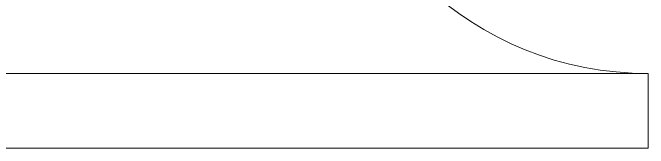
# Model space of a CAD drawing. Header units: metres. Extents: x 191982 to 427160, y -8904 to 80370.
# Drawn here: x 335172 to 337122, y 59812 to 60228 of the extents above; entities that cross this region are included whole.
import ezdxf

# ---------------------------------------------------------------- set-up
doc = ezdxf.new("R2010")
doc.units = ezdxf.units.M
doc.header["$LTSCALE"] = 700
doc.header["$MEASUREMENT"] = 0
doc.layers.add('NEW PLANS', color=7, linetype='Continuous', lineweight=9)

msp = doc.modelspace()

# ---------------------------------------------------------------- linework, layer by layer
at = {"layer": 'NEW PLANS'}
for p, q in [((337122.3162388983, 60041.69229437821), (333629.9035539212, 60041.69229437798)), ((337122.3162388983, 60041.69229437821), (333629.9035539212, 60041.69229437798)), ((337122.3162388983, 60041.69229437821), (337122.3162388983, 59811.69229437844)), ((337122.3162388983, 60041.69229437821), (337122.3162388983, 59811.69229437844)), ((337122.3162388983, 59811.69229437821), (333859.9035538616, 59811.69229437821)), ((337122.3162388983, 59811.69229437821), (333859.9035538616, 59811.69229437821))]:
    msp.add_line(p, q, dxfattribs=at)
msp.add_arc((337118.7610840382, 61038.89810418492), 997.2121470572044, 182.7132690278309, 270.2042652639673, dxfattribs=at)

doc.saveas('drawing.dxf')
